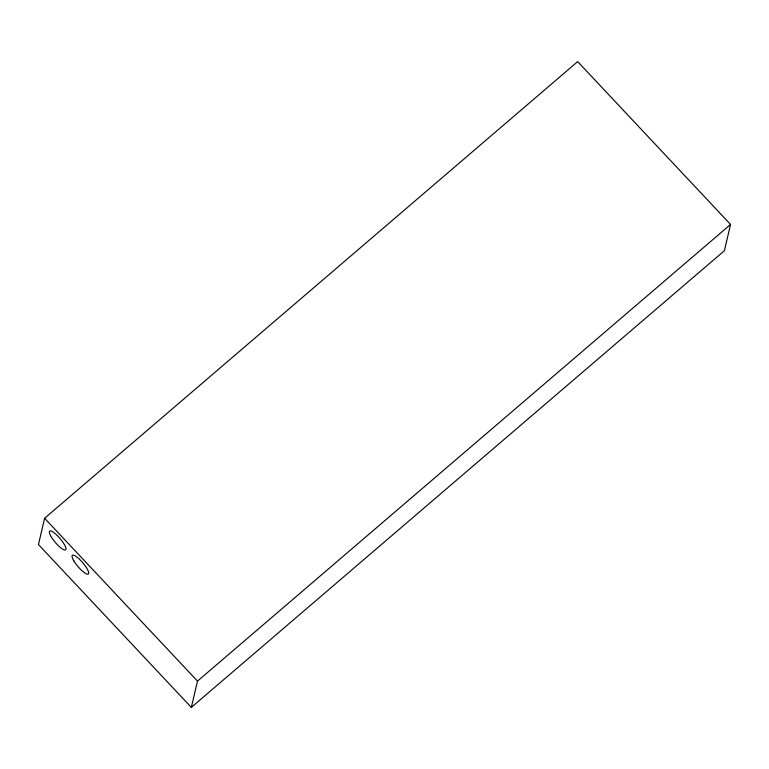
<?xml version="1.0" encoding="UTF-8"?>
<svg xmlns="http://www.w3.org/2000/svg" width="769" height="769" viewBox="0 0 769 769"><rect width="100%" height="100%" fill="white"/><g stroke="black" fill="none" stroke-linecap="round" stroke-linejoin="round"><path stroke-width="1.15" d="M44.612 518.277L38.45 544.548L191.327 707.384L724.388 250.723L730.55 224.452L577.673 61.616L44.612 518.277L197.489 681.113L191.327 707.384M197.489 681.113L730.55 224.452M50.581 535.714A12.323 3.076 49.4 0 0 65.038 550.037A12.323 3.076 49.4 0 0 57.377 535.637A12.323 3.076 49.4 0 0 50.581 535.714M73.901 560.976A12.323 3.076 49.4 0 0 88.185 574.145A12.323 3.076 49.4 0 0 79.053 558.842A12.323 3.076 49.4 0 0 73.901 560.976"/></g></svg>
